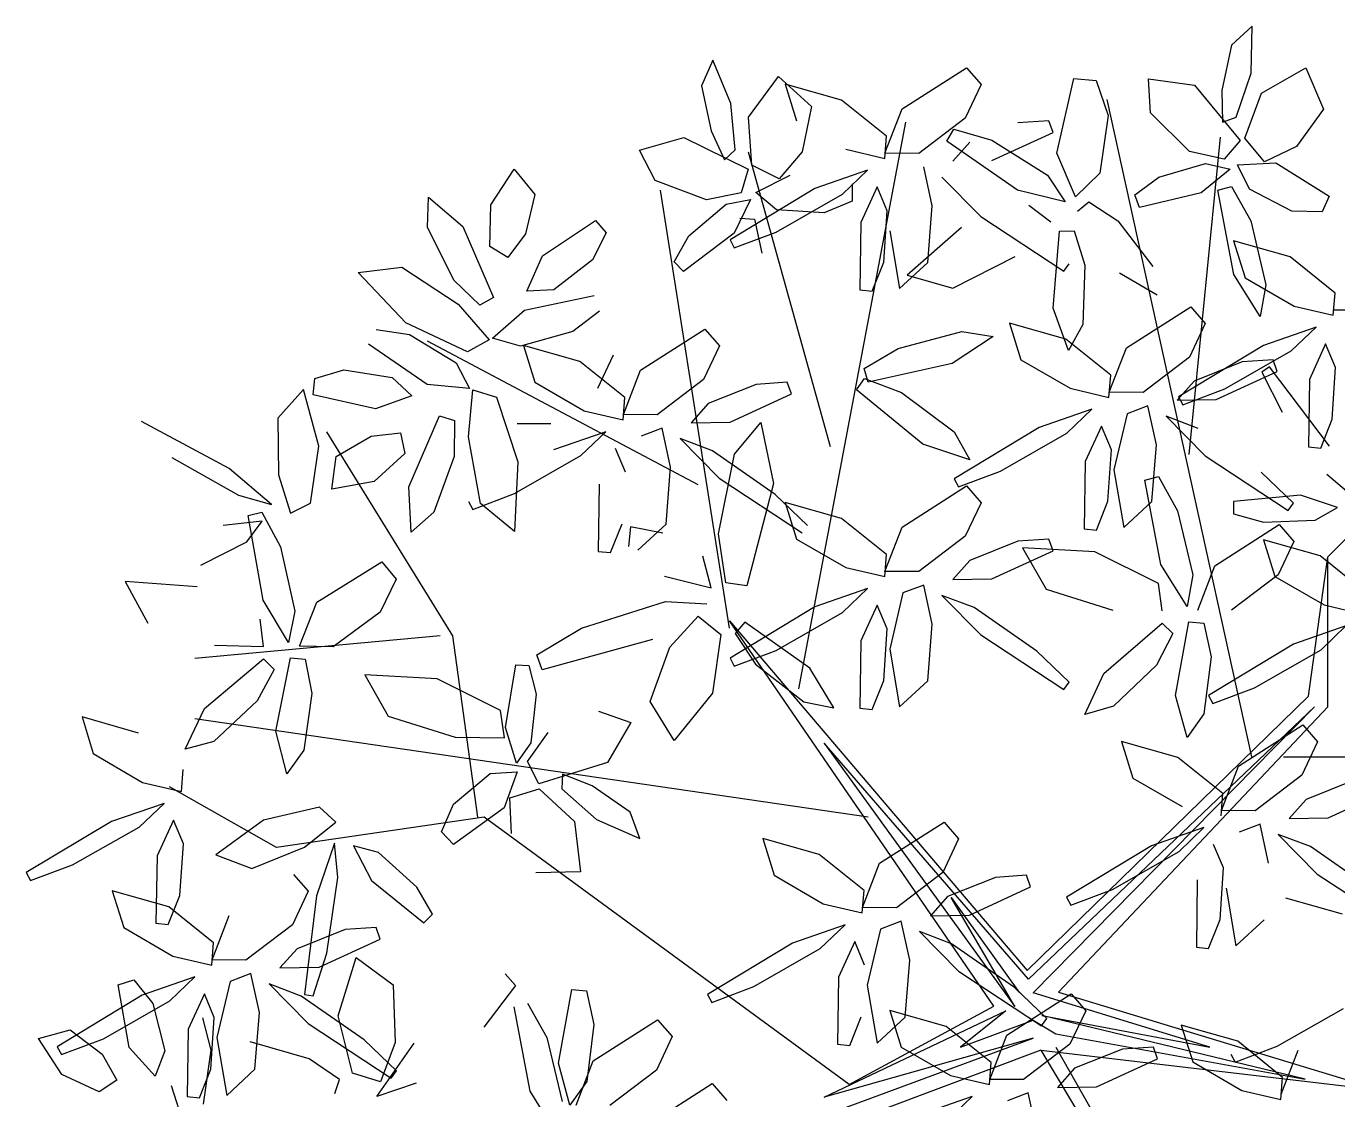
# Model space of a CAD drawing. Header units: millimetres. Extents: x -2870 to 30022, y 51 to 16914.
# Drawn here: x 14601 to 17709, y 3384 to 5927 of the extents above; entities that cross this region are included whole.
import ezdxf

# ---------------------------------------------------------------- set-up
doc = ezdxf.new("R2010")
doc.units = ezdxf.units.MM

msp = doc.modelspace()

# ---------------------------------------------------------------- linework, layer by layer
at = {"color": 62}
for p, q in [((17506.4, 5926.7), (17457.6, 5881.7)), ((17504.1, 5815.3), (17506.4, 5926.7)), ((17457.6, 5881.7), (17434.6, 5774.7)), ((16829.4, 5828.6), (16864, 5788.7)), ((17468.6, 5711), (17504.1, 5815.3)), ((17528.6, 5768.5), (17633.4, 5827.9)), ((17633.4, 5827.9), (17675.7, 5730.7)), ((16864, 5788.7), (16826.6, 5709.4)), ((17043.5, 5626), (17084.1, 5802.6)), ((17084.1, 5802.6), (17136.7, 5798.3)), ((17136.7, 5798.3), (17165.6, 5715.6)), ((17265.6, 5721.3), (17260.8, 5802.4)), ((17260.8, 5802.4), (17369.5, 5787.1)), ((17369.5, 5787.1), (17478.4, 5656.5)), ((17434.6, 5774.7), (17435.9, 5699.2)), ((17489.5, 5661.8), (17528.6, 5768.5)), ((17357.8, 5630.1), (17265.6, 5721.3)), ((17675.7, 5730.7), (17611.8, 5641.8)), ((17024.7, 5702.8), (16951.2, 5697.8)), ((17034.5, 5675.1), (17024.7, 5702.8)), ((17165.6, 5715.6), (17145.6, 5578.5)), ((17435.9, 5699.2), (17468.6, 5711)), ((16799.6, 5683.3), (16889.2, 5657.2)), ((16889.6, 5608.6), (17034.5, 5675.1)), ((17535.8, 5605.8), (17489.5, 5661.8)), ((16950.1, 5538.7), (16783, 5654.6)), ((16889.2, 5657.2), (17021.6, 5574)), ((17440.4, 5611.7), (17357.8, 5630.1)), ((17478.4, 5656.5), (17440.4, 5611.7)), ((17611.8, 5641.8), (17535.8, 5605.8)), ((17088.2, 5522.9), (17043.5, 5626)), ((17285.3, 5569), (17396.3, 5601.8)), ((17396.3, 5601.8), (17454, 5588.6)), ((17471.8, 5598.4), (17562.8, 5602.9)), ((17500.1, 5540.8), (17471.8, 5598.4)), ((17562.8, 5602.9), (17688.8, 5524.5)), ((16771, 5569.4), (16863.6, 5475.7)), ((17021.6, 5574), (17063.7, 5511.2)), ((17145.6, 5578.5), (17088.2, 5522.9)), ((17228.8, 5527.2), (17285.3, 5569)), ((17454, 5588.6), (17385.9, 5531.9)), ((17063.7, 5511.2), (16950.1, 5538.7)), ((17425.4, 5538.7), (17457.4, 5547.5)), ((17463.4, 5338.9), (17425.4, 5538.7)), ((17457.4, 5547.5), (17503, 5466.1)), ((17600.8, 5488.4), (17500.1, 5540.8)), ((17029, 5462.4), (16977.4, 5502.4)), ((17092.7, 5488.4), (17119.7, 5510.9)), ((17119.7, 5510.9), (17188.4, 5465.5)), ((17239.1, 5497.6), (17228.8, 5527.2)), ((17385.9, 5531.9), (17239.1, 5497.6)), ((17688.8, 5524.5), (17672.1, 5487)), ((16863.6, 5475.7), (17060.2, 5346.3)), ((17672.1, 5487), (17600.8, 5488.4)), ((17034.5, 5259.1), (17049.7, 5441.5)), ((17049.7, 5441.5), (17084.9, 5442)), ((17084.9, 5442), (17109.6, 5360.8)), ((17188.4, 5465.5), (17270.9, 5357.4)), ((17503, 5466.1), (17539.2, 5314)), ((17596.5, 5380.3), (17462.6, 5418.2)), ((17462.6, 5418.2), (17489.6, 5331.2)), ((16796.7, 5306.2), (16944.8, 5381.4)), ((17060.2, 5346.3), (17072.8, 5363.6)), ((17109.6, 5360.8), (17105.4, 5220.2)), ((17281.7, 5289.4), (17192.3, 5341.8)), ((17525.2, 5239.6), (17463.4, 5338.9)), ((17489.6, 5331.2), (17606.3, 5263.7)), ((17539.2, 5314), (17525.2, 5239.6)), ((17070.9, 5158.7), (17034.5, 5259.1)), ((17208.3, 5164.8), (17360.9, 5262.4)), ((17360.9, 5262.4), (17395.5, 5222.5)), ((17064.9, 5185.6), (16931.1, 5223.5)), ((16931.1, 5223.5), (16958.1, 5136.6)), ((17395.5, 5222.5), (17358.2, 5143.2)), ((16893, 5192), (16795.5, 5127.5)), ((16818.3, 5203.9), (16893, 5192)), ((17105.4, 5220.2), (17070.9, 5158.7)), ((17658, 5214), (17533.5, 5170.7)), ((17599, 5157.5), (17658, 5214)), ((17171.3, 5100.2), (17064.9, 5185.6)), ((17167.9, 5060), (17208.3, 5164.8)), ((17533.5, 5170.7), (17332, 5048.9)), ((16958.1, 5136.6), (17074.8, 5069.1)), ((17358.2, 5143.2), (17247.9, 5059.4)), ((17482.8, 5131.6), (17368.9, 5086.2)), ((17441.5, 5067.6), (17599, 5157.5)), ((17556.3, 5136.6), (17482.8, 5131.6)), ((17566, 5108.9), (17556.3, 5136.6)), ((17167.1, 5047.6), (17171.3, 5100.2)), ((17421.1, 5042.4), (17566, 5108.9)), ((17547.3, 5119.9), (17529.6, 5107.7)), ((17529.6, 5107.7), (17577.4, 5013)), ((17074.8, 5069.1), (17167.1, 5047.6)), ((17368.9, 5086.2), (17328.5, 5040.8)), ((17342.3, 5030.1), (17441.5, 5067.6)), ((17642.3, 5090.1), (17640, 4930.7)), ((17247.9, 5059.4), (17167.9, 5060)), ((17328.5, 5040.8), (17421.1, 5042.4)), ((17332, 5048.9), (17342.3, 5030.1)), ((17126.4, 5019.4), (17001.9, 4976.1)), ((17067.5, 4962.9), (17126.4, 5019.4)), ((17210.2, 5009), (17178.9, 4876.2)), ((17259.5, 5027.8), (17210.2, 5009)), ((17279.8, 4935.2), (17259.5, 5027.8)), ((17001.9, 4976.1), (16800.5, 4854.3)), ((17149.2, 4979.8), (17110.7, 4895.5)), ((17172.8, 4923.7), (17149.2, 4979.8)), ((17378.9, 4974.3), (17302.5, 5003.2)), ((17302.5, 5003.2), (17395.2, 4909.5)), ((16910, 4873), (17067.5, 4962.9)), ((17164.8, 4801.4), (17172.8, 4923.7)), ((17269.1, 4800.8), (17279.8, 4935.2)), ((17640, 4930.7), (17669.2, 4927.6)), ((17110.7, 4895.5), (17108.5, 4736)), ((17395.2, 4909.5), (17591.8, 4780)), ((16810.8, 4835.4), (16910, 4873)), ((17178.9, 4876.2), (17202.3, 4739.1)), ((17252.3, 4851.6), (17284.3, 4860.5)), ((17290.3, 4651.9), (17252.3, 4851.6)), ((17284.3, 4860.5), (17329.9, 4779.1)), ((17604.4, 4797.4), (17527.8, 4870.8)), ((16829.4, 4837.8), (16864, 4797.8)), ((16864, 4797.8), (16826.6, 4718.6)), ((17137.7, 4732.9), (17164.8, 4801.4)), ((17202.3, 4739.1), (17269.1, 4800.8)), ((17621, 4815.8), (17462.1, 4801.2)), ((17462.1, 4801.2), (17462.1, 4771.8)), ((17591.8, 4780), (17604.4, 4797.4)), ((17329.9, 4779.1), (17366.1, 4627)), ((17462.1, 4771.8), (17533.1, 4752.1)), ((17533.1, 4752.1), (17655.6, 4757)), ((17108.5, 4736), (17137.7, 4732.9)), ((17418.1, 4648.7), (17570.8, 4746.3)), ((17570.8, 4746.3), (17605.4, 4706.4)), ((16951.2, 4706.9), (16837.4, 4661.6)), ((17024.7, 4712), (16951.2, 4706.9)), ((17034.5, 4684.3), (17024.7, 4712)), ((17667.3, 4672.5), (17533.5, 4710.4)), ((17533.5, 4710.4), (17560.5, 4623.5)), ((17605.4, 4706.4), (17568, 4627.1)), ((16889.6, 4617.7), (17034.5, 4684.3)), ((17133.7, 4681.4), (16962.5, 4691.3)), ((16962.5, 4691.3), (17017.9, 4593.5)), ((17284.3, 4606.8), (17133.7, 4681.4)), ((17352.1, 4552.6), (17290.3, 4651.9)), ((17377.7, 4543.9), (17418.1, 4648.7)), ((16796.9, 4616.2), (16889.6, 4617.7)), ((17293.2, 4542.2), (17284.3, 4606.8)), ((17366.1, 4627), (17352.1, 4552.6)), ((17568, 4627.1), (17457.7, 4543.3)), ((17017.9, 4593.5), (17176.4, 4543.3)), ((17154.6, 4393.2), (17293.3, 4512.7)), ((17293.3, 4512.7), (17318.7, 4488.4)), ((17325.1, 4341.7), (17356.8, 4516)), ((17356.8, 4516), (17391.9, 4513.2)), ((17391.9, 4513.2), (17409, 4432.7)), ((16863.6, 4484.8), (17060.2, 4355.4)), ((17318.7, 4488.4), (17279.4, 4413.2)), ((16579.2, 4470.9), (16576.9, 4311.4)), ((16647.4, 4451.6), (16670.7, 4314.4)), ((17604.3, 4463), (17402.9, 4341.2)), ((17512.4, 4359.9), (17669.9, 4449.7)), ((17409, 4432.7), (17392.1, 4297.7)), ((17110.3, 4296.1), (17154.6, 4393.2)), ((17279.4, 4413.2), (17177.9, 4315.9)), ((16606.1, 4308.3), (16633.2, 4376.8)), ((16670.7, 4314.4), (16737.6, 4376.2)), ((17060.2, 4355.4), (17072.8, 4372.8)), ((17413.2, 4322.3), (17512.4, 4359.9)), ((17352.3, 4241.7), (17325.1, 4341.7)), ((17402.9, 4341.2), (17413.2, 4322.3)), ((16576.9, 4311.4), (16606.1, 4308.3)), ((17177.9, 4315.9), (17110.3, 4296.1)), ((17392.1, 4297.7), (17352.3, 4241.7)), ((17474, 4174), (17626.7, 4271.6)), ((17626.7, 4271.6), (17661.2, 4231.6)), ((17330.7, 4194.8), (17196.9, 4232.7)), ((17196.9, 4232.7), (17223.8, 4145.7)), ((17661.2, 4231.6), (17623.9, 4152.4)), ((17437.1, 4109.4), (17330.7, 4194.8)), ((17433.6, 4069.1), (17474, 4174)), ((17223.8, 4145.7), (17340.6, 4078.2)), ((17623.9, 4152.4), (17513.6, 4068.6)), ((17432.9, 4056.8), (17437.1, 4109.4)), ((17634.7, 4095.4), (17594.2, 4050)), ((16623.6, 3944), (16776.2, 4041.5)), ((16776.2, 4041.5), (16810.8, 4001.6)), ((17513.6, 4068.6), (17433.6, 4069.1)), ((17392.2, 4028.6), (17267.7, 3985.2)), ((17333.2, 3972), (17392.2, 4028.6)), ((17525.3, 4037), (17476, 4018.1)), ((17545.6, 3944.4), (17525.3, 4037)), ((17644.7, 3983.5), (17568.3, 4012.4)), ((17568.3, 4012.4), (17660.9, 3918.6)), ((16810.8, 4001.6), (16773.5, 3922.3)), ((17267.7, 3985.2), (17066.3, 3863.4)), ((17438.5, 3932.9), (17414.9, 3988.9)), ((16586.6, 3879.3), (16480.3, 3964.8)), ((17175.7, 3882.2), (17333.2, 3972)), ((16583.2, 3839.1), (16623.6, 3944)), ((16773.5, 3922.3), (16663.2, 3838.6)), ((16898.1, 3910.7), (16784.2, 3865.3)), ((16836.4, 3821.5), (16981.3, 3888)), ((16971.6, 3915.7), (16898.1, 3910.7)), ((16981.3, 3888), (16971.6, 3915.7)), ((16582.4, 3826.8), (16586.6, 3879.3)), ((16784.2, 3865.3), (16743.8, 3819.9)), ((17066.3, 3863.4), (17076.5, 3844.6)), ((17076.5, 3844.6), (17175.7, 3882.2)), ((16490.1, 3848.2), (16582.4, 3826.8)), ((16663.2, 3838.6), (16583.2, 3839.1)), ((16541.7, 3798.5), (16417.3, 3755.2)), ((16482.8, 3742), (16541.7, 3798.5)), ((16674.8, 3806.9), (16625.5, 3788.1)), ((16695.2, 3714.4), (16674.8, 3806.9)), ((16743.8, 3819.9), (16836.4, 3821.5)), ((16625.5, 3788.1), (16594.2, 3655.3)), ((16794.2, 3753.5), (16717.8, 3782.4)), ((16717.8, 3782.4), (16810.5, 3688.6)), ((16564.5, 3758.9), (16526, 3674.6)), ((16588.1, 3702.9), (16564.5, 3758.9)), ((16943.1, 3649.9), (16794.2, 3753.5)), ((16684.5, 3579.9), (16695.2, 3714.4)), ((16526, 3674.6), (16523.8, 3515.2)), ((16810.5, 3688.6), (17007.1, 3559.2)), ((16594.2, 3655.3), (16617.6, 3518.2)), ((17019.7, 3576.6), (16943.1, 3649.9)), ((16924.8, 3537), (17077.4, 3634.6)), ((17077.4, 3634.6), (17112, 3594.7)), ((16553, 3512.1), (16580.1, 3580.6)), ((16617.6, 3518.2), (16684.5, 3579.9)), ((16781.5, 3557.8), (16647.6, 3595.7)), ((16647.6, 3595.7), (16674.6, 3508.8)), ((17007.1, 3559.2), (17019.7, 3576.6)), ((17112, 3594.7), (17074.7, 3515.4)), ((16887.8, 3472.4), (16781.5, 3557.8)), ((16523.8, 3515.2), (16553, 3512.1)), ((16884.4, 3432.2), (16924.8, 3537)), ((17074.7, 3515.4), (16964.4, 3431.6)), ((16674.6, 3508.8), (16791.3, 3441.3)), ((17199.3, 3503.8), (17085.4, 3458.4)), ((17272.8, 3508.8), (17199.3, 3503.8)), ((17282.5, 3481.1), (17272.8, 3508.8)), ((16883.6, 3419.8), (16887.8, 3472.4)), ((17085.4, 3458.4), (17045, 3413)), ((17137.6, 3414.5), (17282.5, 3481.1)), ((16227, 3422.3), (16261.5, 3382.3)), ((16791.3, 3441.3), (16883.6, 3419.8)), ((16964.4, 3431.6), (16884.4, 3432.2)), ((16842.9, 3391.6), (16718.5, 3348.3)), ((16784, 3335), (16842.9, 3391.6)), ((16976, 3400), (16926.7, 3381.2)), ((16996.4, 3307.4), (16976, 3400)), ((17045, 3413), (17137.6, 3414.5))]:
    msp.add_line(p, q, dxfattribs=at)
at = {"color": 60}
for p, q in [((16228, 5846.7), (16201.7, 5785.8)), ((16271.2, 5744), (16228, 5846.7)), ((16676.7, 5731), (16829.4, 5828.6)), ((16201.7, 5785.8), (16224.3, 5678.7)), ((16312.7, 5711.2), (16384.2, 5808.1)), ((16384.2, 5808.1), (16462.4, 5736.5)), ((16533.4, 5751.8), (16399.6, 5789.7)), ((16399.6, 5789.7), (16426.5, 5702.8)), ((16639.8, 5666.4), (16533.4, 5751.8)), ((16281.2, 5634.3), (16271.2, 5744)), ((16462.4, 5736.5), (16440.2, 5629.3)), ((16636.3, 5626.2), (16676.7, 5731)), ((16320.3, 5597.8), (16312.7, 5711.2)), ((16826.6, 5709.4), (16716.3, 5625.6)), ((16054.2, 5633.2), (16159.7, 5663.5)), ((16159.7, 5663.5), (16312.3, 5588.5)), ((16224.3, 5678.7), (16256.1, 5610.2)), ((16635.6, 5613.8), (16639.8, 5666.4)), ((16783, 5654.6), (16799.6, 5683.3)), ((16091.6, 5561.1), (16054.2, 5633.2)), ((16256.1, 5610.2), (16281.2, 5634.3)), ((16440.2, 5629.3), (16385.4, 5565.6)), ((16543.3, 5635.3), (16635.6, 5613.8)), ((16837.4, 5652.4), (16796.9, 5607)), ((16385.4, 5565.6), (16320.3, 5597.8)), ((16716.3, 5625.6), (16636.3, 5626.2)), ((15701.9, 5503.4), (15757.4, 5588.5)), ((15757.4, 5588.5), (15806.5, 5528)), ((16312.3, 5588.5), (16295.8, 5532.1)), ((16329.9, 5532.7), (16411.2, 5573.8)), ((16594.9, 5585.6), (16470.4, 5542.3)), ((16535.9, 5529.1), (16594.9, 5585.6)), ((16748.3, 5501.4), (16728, 5594)), ((16212.9, 5515.3), (16091.6, 5561.1)), ((16470.4, 5542.3), (16269, 5420.5)), ((16558.2, 5553.4), (16558.2, 5512.4)), ((16617.7, 5546), (16579.2, 5461.7)), ((16641.2, 5489.9), (16617.7, 5546)), ((15551.8, 5450.8), (15554.6, 5522.2)), ((15554.6, 5522.2), (15636, 5452.1)), ((15699.8, 5405.4), (15701.9, 5503.4)), ((15806.5, 5528), (15784.2, 5434.9)), ((16171.5, 5430), (16259.6, 5505.1)), ((16295.8, 5532.1), (16212.9, 5515.3)), ((16259.6, 5505.1), (16317.7, 5516.6)), ((16317.7, 5516.6), (16278.5, 5437)), ((16379.2, 5491.7), (16329.9, 5532.7)), ((16378.5, 5439.2), (16535.9, 5529.1)), ((16558.2, 5512.4), (16492.5, 5484.8)), ((16292.3, 5472.4), (16327.3, 5469.6)), ((16492.5, 5484.8), (16379.2, 5491.7)), ((16633.2, 5367.7), (16641.2, 5489.9)), ((16737.6, 5367), (16748.3, 5501.4)), ((15614.5, 5324.9), (15551.8, 5450.8)), ((15636, 5452.1), (15708.4, 5283.9)), ((15824.5, 5383), (15950.1, 5467)), ((15950.1, 5467), (15975.8, 5437.5)), ((16327.3, 5469.6), (16344.5, 5389.1)), ((16579.2, 5461.7), (16576.9, 5302.2)), ((16647.4, 5442.4), (16670.7, 5305.3)), ((16817.6, 5450), (16688.6, 5337.1)), ((15784.2, 5434.9), (15742.4, 5378.7)), ((15975.8, 5437.5), (15942.7, 5373.7)), ((16137, 5368.9), (16171.5, 5430)), ((16278.5, 5437), (16158.4, 5346)), ((16269, 5420.5), (16279.2, 5401.6)), ((16279.2, 5401.6), (16378.5, 5439.2)), ((15742.4, 5378.7), (15699.8, 5405.4)), ((15787.8, 5299), (15824.5, 5383)), ((15387.4, 5343.5), (15490.9, 5356.3)), ((15490.9, 5356.3), (15624.8, 5268.3)), ((15942.7, 5373.7), (15851.4, 5302.6)), ((16158.4, 5346), (16137, 5368.9)), ((16606.1, 5299.1), (16633.2, 5367.7)), ((16670.7, 5305.3), (16737.6, 5367)), ((15500.8, 5224.2), (15387.4, 5343.5)), ((15675.9, 5265.8), (15614.5, 5324.9)), ((16688.6, 5337.1), (16796.7, 5306.2)), ((15781.8, 5254.3), (15946.8, 5289.3)), ((15851.4, 5302.6), (15787.8, 5299)), ((16576.9, 5302.2), (16606.1, 5299.1)), ((15624.8, 5268.3), (15698.3, 5183.9)), ((15708.4, 5283.9), (15675.9, 5265.8)), ((15706.4, 5187.8), (15781.8, 5254.3)), ((15647.2, 5155.2), (15500.8, 5224.2)), ((15959.3, 5252.2), (15896.6, 5203.4)), ((15430.6, 5208.1), (15509.1, 5196.2)), ((15509.1, 5196.2), (15620.1, 5129.8)), ((15896.6, 5203.4), (15772.1, 5168.6)), ((16056.6, 5111.7), (16209.3, 5209.3)), ((16209.3, 5209.3), (16243.8, 5169.4)), ((16667.2, 5163.5), (16818.3, 5203.9)), ((15551.2, 5077.9), (15412.3, 5173.6)), ((15698.3, 5183.9), (15647.2, 5155.2)), ((15772.1, 5168.6), (15706.4, 5187.8)), ((15913.3, 5132.6), (15779.4, 5170.5)), ((15779.4, 5170.5), (15806.4, 5083.5)), ((16243.8, 5169.4), (16206.5, 5090.1)), ((16587.1, 5115.7), (16667.2, 5163.5)), ((15620.1, 5129.8), (15651.4, 5068.9)), ((16019.7, 5047.1), (15913.3, 5132.6)), ((15992.3, 5147.8), (15955, 5068.5)), ((15284.8, 5092.6), (15353.9, 5112.5)), ((15353.9, 5112.5), (15468.3, 5095.1)), ((16016.2, 5006.9), (16056.6, 5111.7)), ((16596.8, 5083.9), (16587.1, 5115.7)), ((16795.5, 5127.5), (16596.8, 5083.9)), ((15281.1, 5053.6), (15284.8, 5092.6)), ((15468.3, 5095.1), (15514.6, 5051.5)), ((15651.4, 5068.9), (15551.2, 5077.9)), ((15806.4, 5083.5), (15923.1, 5016)), ((16206.5, 5090.1), (16096.2, 5006.3)), ((16331.1, 5078.5), (16217.3, 5033.1)), ((16404.6, 5083.5), (16331.1, 5078.5)), ((16414.4, 5055.8), (16404.6, 5083.5)), ((16569, 5065.4), (16587.9, 5092.7)), ((16587.9, 5092.7), (16675.1, 5059.5)), ((15258.5, 5066.2), (15197.4, 4998.7)), ((15294.1, 4931.7), (15258.5, 5066.2)), ((15428.5, 5020.3), (15281.1, 5053.6)), ((15514.6, 5051.5), (15428.5, 5020.3)), ((15649.1, 4954.3), (15659.7, 5065.7)), ((15659.7, 5065.7), (15715.8, 5048.4)), ((15715.8, 5048.4), (15766.4, 4894.7)), ((16015.5, 4994.6), (16019.7, 5047.1)), ((16269.4, 4989.3), (16414.4, 5055.8)), ((16726.3, 4936.5), (16569, 5065.4)), ((16675.1, 5059.5), (16800.4, 4965.9)), ((15923.1, 5016), (16015.5, 4994.6)), ((16096.2, 5006.3), (16016.2, 5006.9)), ((16217.3, 5033.1), (16176.8, 4987.7)), ((15081.7, 4879.1), (14874.2, 4990.2)), ((15197.4, 4998.7), (15198.9, 4863.8)), ((15508, 4836), (15580.3, 5004.3)), ((15580.3, 5004.3), (15615.7, 4993.1)), ((15615.7, 4993.1), (15615.1, 4907.9)), ((15844.7, 4984.7), (15764.7, 4985.3)), ((16107.9, 4974.7), (16058.6, 4955.9)), ((16128.2, 4882.2), (16107.9, 4974.7)), ((16176.8, 4987.7), (16269.4, 4989.3)), ((16279.4, 4913.2), (16342.4, 4988.3)), ((16342.4, 4988.3), (16371.7, 4844)), ((15335.7, 4907.4), (15418.5, 4955.4)), ((15418.5, 4955.4), (15488.1, 4963.7)), ((15488.1, 4963.7), (15498, 4914.4)), ((15677.4, 4796.6), (15649.1, 4954.3)), ((15974.8, 4966.3), (15850.3, 4923)), ((15915.8, 4909.8), (15974.8, 4966.3)), ((16227.2, 4921.3), (16150.8, 4950.1)), ((16150.8, 4950.1), (16243.5, 4856.4)), ((16800.4, 4965.9), (16837.3, 4899.9)), ((15274.9, 4796.7), (15294.1, 4931.7)), ((15498, 4914.4), (15425.5, 4848.5)), ((16021.1, 4870.7), (15997.5, 4926.7)), ((16376.1, 4817.7), (16227.2, 4921.3)), ((16241.8, 4724.1), (16279.4, 4913.2)), ((16837.3, 4899.9), (16726.3, 4936.5)), ((14946.2, 4905.6), (15103.8, 4815.9)), ((15325.5, 4830.2), (15335.7, 4907.4)), ((15615.1, 4907.9), (15566.9, 4775.8)), ((15766.4, 4894.7), (15758, 4730.3)), ((15758.3, 4819.9), (15915.8, 4909.8)), ((16117.5, 4747.7), (16128.2, 4882.2)), ((15182.5, 4794.1), (15081.7, 4879.1)), ((15198.9, 4863.8), (15227.5, 4773.5)), ((16243.5, 4856.4), (16440.1, 4727)), ((16800.5, 4854.3), (16810.8, 4835.4)), ((15425.5, 4848.5), (15325.5, 4830.2)), ((15513.1, 4728.7), (15508, 4836)), ((15659.1, 4782.4), (15758.3, 4819.9)), ((15959.1, 4842.4), (15956.8, 4682.9)), ((16371.7, 4844), (16309, 4600.9)), ((16676.7, 4740.2), (16829.4, 4837.8)), ((15103.8, 4815.9), (15182.5, 4794.1)), ((15227.5, 4773.5), (15274.9, 4796.7)), ((15648.9, 4801.2), (15659.1, 4782.4)), ((15758, 4730.3), (15677.4, 4796.6)), ((16452.7, 4744.4), (16376.1, 4817.7)), ((16533.4, 4761), (16399.6, 4798.9)), ((16399.6, 4798.9), (16426.5, 4711.9)), ((15127.1, 4767.5), (15159.2, 4775.9)), ((15162.4, 4567.3), (15127.1, 4767.5)), ((15159.2, 4775.9), (15203.7, 4693.9)), ((15566.9, 4775.8), (15513.1, 4728.7)), ((16639.8, 4675.6), (16533.4, 4761)), ((15160, 4754.3), (15067.9, 4744.4)), ((15123.8, 4705.4), (15160, 4754.3)), ((15986, 4679.9), (16013.1, 4748.4)), ((16033.4, 4740.9), (16028, 4694.3)), ((16109.7, 4726.1), (16033.4, 4740.9)), ((16050.6, 4686), (16117.5, 4747.7)), ((16636.3, 4635.3), (16676.7, 4740.2)), ((15014.6, 4649.9), (15123.8, 4705.4)), ((15203.7, 4693.9), (15237.8, 4541.3)), ((16258.7, 4608.6), (16241.8, 4724.1)), ((16426.5, 4711.9), (16543.3, 4644.4)), ((16826.6, 4718.6), (16716.3, 4634.8)), ((15956.8, 4682.9), (15986, 4679.9)), ((16224.1, 4596.4), (16204.7, 4671.8)), ((16635.6, 4623), (16639.8, 4675.6)), ((15290.1, 4562.3), (15444.1, 4657.7)), ((15444.1, 4657.7), (15478.1, 4617.4)), ((16543.3, 4644.4), (16635.6, 4623)), ((16716.3, 4634.8), (16636.3, 4635.3)), ((16837.4, 4661.6), (16796.9, 4616.2)), ((15006.1, 4598.9), (14835.1, 4611.2)), ((14835.1, 4611.2), (14889.2, 4512.7)), ((15478.1, 4617.4), (15439.7, 4538.6)), ((16113.8, 4623.8), (16224.1, 4596.4)), ((16309, 4600.9), (16258.7, 4608.6)), ((16728, 4603.2), (16678.7, 4584.3)), ((16748.3, 4510.6), (16728, 4603.2)), ((16594.9, 4594.8), (16470.4, 4551.4)), ((16535.9, 4538.2), (16594.9, 4594.8)), ((16678.7, 4584.3), (16647.4, 4451.6)), ((16847.4, 4549.7), (16771, 4578.6)), ((16771, 4578.6), (16863.6, 4484.8)), ((15222.8, 4467.2), (15162.4, 4567.3)), ((15237.8, 4541.3), (15222.8, 4467.2)), ((15248.3, 4458), (15290.1, 4562.3)), ((15439.7, 4538.6), (15328.3, 4456.4)), ((15917.2, 4501), (16116.1, 4564)), ((16116.1, 4564), (16214, 4558.9)), ((16470.4, 4551.4), (16269, 4429.6)), ((16617.7, 4555.1), (16579.2, 4470.9)), ((16641.2, 4499.1), (16617.7, 4555.1)), ((16996.2, 4446.2), (16847.4, 4549.7)), ((15163.7, 4457.5), (15155.8, 4522.3)), ((16126.2, 4456), (16193.3, 4529.6)), ((16193.3, 4529.6), (16247.3, 4485.6)), ((16303.8, 4515.1), (16281, 4488.3)), ((16458.3, 4406.6), (16303.8, 4515.1)), ((16378.5, 4448.4), (16535.9, 4538.2)), ((16737.6, 4376.2), (16748.3, 4510.6)), ((15811.3, 4437.5), (15917.2, 4501)), ((16247.3, 4485.6), (16227.6, 4347.2)), ((16281, 4488.3), (16329.7, 4415.9)), ((16633.2, 4376.8), (16641.2, 4499.1)), ((15046.9, 4460.3), (15163.7, 4457.5)), ((15328.3, 4456.4), (15248.3, 4458)), ((16085, 4474.4), (15823.5, 4402.5)), ((16079.7, 4327.4), (16126.2, 4456)), ((16279.2, 4410.8), (16378.5, 4448.4)), ((17072.8, 4372.8), (16996.2, 4446.2)), ((15023.1, 4310.5), (15163.4, 4428.1)), ((15163.4, 4428.1), (15188.5, 4403.4)), ((15192.9, 4256.6), (15227, 4430.5)), ((15227, 4430.5), (15262, 4427.2)), ((15262, 4427.2), (15278, 4346.5)), ((15736.5, 4265.8), (15761.1, 4414.5)), ((15761.1, 4414.5), (15792.4, 4412.6)), ((15823.5, 4402.5), (15811.3, 4437.5)), ((16269, 4429.6), (16279.2, 4410.8)), ((16329.7, 4415.9), (16444, 4326.5)), ((15188.5, 4403.4), (15148.2, 4328.8)), ((15574.7, 4380.6), (15403.5, 4390.5)), ((15403.5, 4390.5), (15459, 4292.7)), ((15792.4, 4412.6), (15809.3, 4344.4)), ((16514.8, 4312.5), (16458.3, 4406.6)), ((15725.4, 4306), (15574.7, 4380.6)), ((15148.2, 4328.8), (15045.4, 4232.8)), ((15278, 4346.5), (15259.2, 4211.7)), ((15809.3, 4344.4), (15797, 4229.3)), ((16136.7, 4234.6), (16079.7, 4327.4)), ((16227.6, 4347.2), (16136.7, 4234.6)), ((16444, 4326.5), (16514.8, 4312.5)), ((14867.1, 4252.2), (14733.5, 4290.8)), ((14733.5, 4290.8), (14760, 4203.7)), ((14977.4, 4214), (15023.1, 4310.5)), ((15459, 4292.7), (15617.4, 4242.6)), ((15734.2, 4241.4), (15725.4, 4306)), ((15957.5, 4304.1), (16034.2, 4277.5)), ((15762.7, 4181.1), (15736.5, 4265.8)), ((16034.2, 4277.5), (15978.5, 4183)), ((15045.4, 4232.8), (14977.4, 4214)), ((15218.6, 4156.2), (15192.9, 4256.6)), ((15617.4, 4242.6), (15734.2, 4241.4)), ((15797, 4229.3), (15762.7, 4181.1)), ((15789.3, 4184.8), (15838, 4254)), ((14760, 4203.7), (14876.4, 4135.6)), ((15259.2, 4211.7), (15218.6, 4156.2)), ((14968.6, 4113.7), (14973.1, 4166.2)), ((15816, 4132.5), (15789.3, 4184.8)), ((15978.5, 4183), (15816, 4132.5)), ((14876.4, 4135.6), (14968.6, 4113.7)), ((15613.9, 4083.9), (15700.9, 4156.8)), ((15700.9, 4156.8), (15764.9, 4160.9)), ((15764.9, 4160.9), (15734.1, 4075.2)), ((15871.8, 4155.4), (15870.1, 4120.7)), ((15942, 4127.6), (15871.8, 4155.4)), ((15747.2, 4098.9), (15816.7, 4120.2)), ((15816.7, 4120.2), (15900.2, 4043.2)), ((15870.1, 4120.7), (15952.9, 4047.9)), ((16032, 4065.3), (15942, 4127.6)), ((14927.8, 4085.7), (14803, 4043)), ((14868.5, 4029.4), (14927.8, 4085.7)), ((15296, 4077.1), (15163.1, 4046.3)), ((15334.8, 4041.3), (15296, 4077.1)), ((15585.2, 4018.7), (15613.9, 4083.9)), ((15734.1, 4075.2), (15613.4, 3988.9)), ((15751.3, 4014.9), (15747.2, 4098.9)), ((14803, 4043), (14601, 3922.3)), ((14950.3, 4045.9), (14911.4, 3961.9)), ((14973.6, 3989.8), (14950.3, 4045.9)), ((15163.1, 4046.3), (15050.6, 3964.4)), ((15260.8, 3982), (15334.8, 4041.3)), ((15900.2, 4043.2), (15914.9, 3923.6)), ((15952.9, 4047.9), (16054.9, 4003)), ((16054.9, 4003), (16032, 4065.3)), ((14710.5, 3940.4), (14868.5, 4029.4)), ((15613.4, 3988.9), (15585.2, 4018.7)), ((14964.9, 3867.5), (14973.6, 3989.8)), ((15135.6, 3931.9), (15260.8, 3982)), ((15331.8, 3991.9), (15288.9, 3867.2)), ((15339.8, 3910.6), (15331.8, 3991.9)), ((15435.6, 3969.2), (15377, 3985.3)), ((15377, 3985.3), (15419.5, 3903)), ((16480.3, 3964.8), (16346.4, 4002.7)), ((16346.4, 4002.7), (16373.4, 3915.7)), ((14911.4, 3961.9), (14908.3, 3802.4)), ((15050.6, 3964.4), (15135.6, 3931.9)), ((15526.8, 3887.3), (15435.6, 3969.2)), ((14601, 3922.3), (14611.1, 3903.4)), ((14611.1, 3903.4), (14710.5, 3940.4)), ((15234.8, 3917.7), (15269.4, 3877.8)), ((15914.9, 3923.6), (15808.8, 3921.8)), ((15313.1, 3731.2), (15339.8, 3910.6)), ((15419.5, 3903), (15543.5, 3802.6)), ((15564, 3823.7), (15526.8, 3887.3)), ((16373.4, 3915.7), (16490.1, 3848.2)), ((14938.8, 3840.9), (14805, 3878.8)), ((14805, 3878.8), (14831.9, 3791.9)), ((14937.5, 3799.1), (14964.9, 3867.5)), ((15269.4, 3877.8), (15232, 3798.5)), ((15288.9, 3867.2), (15260.2, 3633.6)), ((15045.2, 3755.5), (14938.8, 3840.9)), ((15543.5, 3802.6), (15564, 3823.7)), ((14908.3, 3802.4), (14937.5, 3799.1)), ((15041.7, 3715.3), (15082.1, 3820.1)), ((15232, 3798.5), (15121.7, 3714.7)), ((14831.9, 3791.9), (14948.7, 3724.4)), ((15356.6, 3786.9), (15242.8, 3741.5)), ((15295, 3697.6), (15439.9, 3764.2)), ((15430.1, 3791.9), (15356.6, 3786.9)), ((15439.9, 3764.2), (15430.1, 3791.9)), ((15041, 3702.9), (15045.2, 3755.5)), ((15242.8, 3741.5), (15202.3, 3696.1)), ((15281.4, 3630), (15313.1, 3731.2)), ((16417.3, 3755.2), (16215.8, 3633.4)), ((16325.3, 3652.1), (16482.8, 3742)), ((14948.7, 3724.4), (15041, 3702.9)), ((15121.7, 3714.7), (15041.7, 3715.3)), ((15340.6, 3582.7), (15382.8, 3721.1)), ((15382.8, 3721.1), (15470.4, 3656.3)), ((15000.3, 3674.7), (14875.8, 3631.4)), ((14941.3, 3618.1), (15000.3, 3674.7)), ((15133.4, 3683.1), (15084.1, 3664.3)), ((15153.7, 3590.5), (15133.4, 3683.1)), ((15202.3, 3696.1), (15295, 3697.6)), ((15736, 3682.3), (15760.4, 3654.4)), ((14818.5, 3656.2), (14855.8, 3667.9)), ((14844.8, 3507.5), (14818.5, 3656.2)), ((14855.8, 3667.9), (14900.9, 3611.9)), ((15084.1, 3664.3), (15052.8, 3531.5)), ((15252.8, 3629.6), (15176.4, 3658.5)), ((15176.4, 3658.5), (15269, 3564.8)), ((15470.4, 3656.3), (15475.2, 3519.6)), ((15760.4, 3654.4), (15685.9, 3555.9)), ((15862.4, 3470.8), (15894.1, 3645.1)), ((15894.1, 3645.1), (15929.2, 3642.2)), ((15929.2, 3642.2), (15946.4, 3561.8)), ((16226.1, 3614.6), (16325.3, 3652.1)), ((14875.8, 3631.4), (14674.4, 3509.6)), ((14783.9, 3528.3), (14941.3, 3618.1)), ((14900.9, 3611.9), (14929.2, 3499.7)), ((15023.1, 3635.1), (14984.6, 3550.8)), ((15046.6, 3579), (15023.1, 3635.1)), ((15401.6, 3526.1), (15252.8, 3629.6)), ((15260.2, 3633.6), (15281.4, 3630)), ((15789.1, 3613), (15834.7, 3531.6)), ((16215.8, 3633.4), (16226.1, 3614.6)), ((15018.8, 3578.2), (15038.2, 3501.2)), ((15038.6, 3456.7), (15046.6, 3579)), ((15143, 3456.1), (15153.7, 3590.5)), ((15373.9, 3447), (15340.6, 3582.7)), ((15795.2, 3404.4), (15757.1, 3604.2)), ((14629.7, 3528.8), (14704.8, 3549.4)), ((14704.8, 3549.4), (14781.1, 3491.5)), ((14984.6, 3550.8), (14982.3, 3391.3)), ((15269, 3564.8), (15465.6, 3435.3)), ((15946.4, 3561.8), (15929.4, 3426.8)), ((15944.6, 3475.9), (16097.3, 3573.5)), ((16097.3, 3573.5), (16131.9, 3533.6)), ((14685.3, 3443.7), (14629.7, 3528.8)), ((14684.7, 3490.7), (14783.9, 3528.3)), ((15052.8, 3531.5), (15076.1, 3394.3)), ((15271.4, 3480.9), (15132, 3521.1)), ((15478.2, 3452.7), (15401.6, 3526.1)), ((15432.2, 3391.4), (15520.3, 3517.9)), ((15475.2, 3519.6), (15440.4, 3426.3)), ((15834.7, 3531.6), (15870.9, 3379.5)), ((16131.9, 3533.6), (16094.5, 3454.3)), ((14674.4, 3509.6), (14684.7, 3490.7)), ((14781.1, 3491.5), (14815.7, 3430.6)), ((14906.9, 3440.1), (14844.8, 3507.5)), ((14929.2, 3499.7), (14906.9, 3440.1)), ((15038.2, 3501.2), (15020, 3373.2)), ((15011.5, 3388.2), (15038.6, 3456.7)), ((15076.1, 3394.3), (15143, 3456.1)), ((15343.7, 3431.9), (15271.4, 3480.9)), ((15465.6, 3435.3), (15478.2, 3452.7)), ((15889.6, 3370.7), (15862.4, 3470.8)), ((15904.2, 3371.1), (15944.6, 3475.9)), ((16094.5, 3454.3), (15984.2, 3370.5)), ((14774.1, 3402.4), (14685.3, 3443.7)), ((14815.7, 3430.6), (14774.1, 3402.4)), ((15332.5, 3398.5), (15343.7, 3431.9)), ((15440.4, 3426.3), (15373.9, 3447)), ((15524.9, 3423.2), (15432.2, 3391.4)), ((15929.4, 3426.8), (15889.6, 3370.7)), ((16074.3, 3324.7), (16227, 3422.3)), ((14975.9, 3320.8), (14945.4, 3416.6)), ((14982.3, 3391.3), (15011.5, 3388.2)), ((15857, 3305.2), (15795.2, 3404.4))]:
    msp.add_line(p, q, dxfattribs=at)
at = {"color": 44}
for p, q in [((17506, 4196.4), (17163, 5753.5)), ((16432.2, 4357.5), (16685.7, 5699.8)), ((17356.9, 4912.3), (17431.4, 5664)), ((16506.8, 4930.2), (16312.9, 5628.2)), ((16268.1, 4500.7), (16104.1, 5538.7)), ((16193.6, 4840.7), (15552.2, 5180.7)), ((17686.2, 4669.6), (18041.1, 5024.4)), ((15611.9, 4482.8), (15313.6, 4966)), ((17640.2, 4339.6), (17686.2, 4669.6)), ((17686.2, 4314.7), (17686.2, 4669.6)), ((16894.5, 3605.8), (16268.1, 4518.6)), ((16268.1, 4518.6), (16972.9, 3689.8)), ((15582.1, 4482.8), (15000.4, 4429.1)), ((15671.6, 4053.2), (15611.9, 4482.8)), ((16972.9, 3689.8), (17640.2, 4339.6)), ((17653.9, 4314.5), (16976.4, 3669.6)), ((16987.3, 3637), (17653.9, 4314.5)), ((17047.4, 3638.7), (17686.2, 4314.7)), ((16596.2, 4053.2), (15000.4, 4285.9)), ((16976.4, 3669.6), (16492.5, 4228.3)), ((16492.5, 4228.3), (16943.9, 3605.1)), ((17580.6, 4196.4), (18490.3, 4196.4)), ((15194.3, 3981.6), (14940.8, 4124.8)), ((15686.5, 4053.2), (15194.3, 3981.6)), ((16551.7, 3419.7), (15686.5, 4053.2)), ((16943.9, 3605.1), (16793.3, 3863)), ((16793.3, 3863), (16954.8, 3637)), ((17406.2, 3508.1), (16987.3, 3637)), ((17047.4, 3638.7), (17804.3, 3408.9)), ((16551.7, 3419.7), (16894.5, 3605.8)), ((16492.5, 3389.9), (16922.8, 3594.2)), ((16922.8, 3594.2), (16814.9, 3508.1)), ((17008.4, 3583.4), (17406.2, 3508.1)), ((17632.2, 3432.7), (17008.4, 3583.4)), ((16814.9, 3508.1), (16987.3, 3572.5)), ((16987.3, 3572.5), (17040.9, 3540)), ((16170, 3228.4), (16987.3, 3529.7)), ((16987.3, 3529.7), (16492.5, 3389.9)), ((17040.9, 3540), (17632.2, 3432.7)), ((17005.4, 3501.2), (16137.3, 3176.1)), ((17005.4, 3501.2), (17371.8, 2889.9)), ((17005.4, 3501.2), (17789.4, 3408.9)), ((17040.9, 3508.1), (17385.1, 2905.9))]:
    msp.add_line(p, q, dxfattribs=at)
at = {"color": 64}
for p, q in [((17702.9, 5294.8), (17596.5, 5380.3)), ((17698.6, 5242.3), (17702.9, 5294.8)), ((17606.3, 5263.7), (17698.6, 5242.3)), ((17779.4, 5254.1), (17699.4, 5254.6)), ((17680.7, 5174.4), (17642.3, 5090.1)), ((17704.3, 5118.4), (17680.7, 5174.4)), ((17689.6, 4932.4), (17547.3, 5119.9)), ((17696.3, 4996.1), (17704.3, 5118.4)), ((17669.2, 4927.6), (17696.3, 4996.1)), ((17683.4, 4865.9), (17745.8, 4813.2)), ((17708.8, 4786.4), (17621, 4815.8)), ((17655.6, 4757), (17708.8, 4786.4)), ((17773.7, 4587.1), (17667.3, 4672.5)), ((17560.5, 4623.5), (17677.2, 4556)), ((17677.2, 4556), (17769.5, 4534.5)), ((17728.8, 4506.3), (17604.3, 4463)), ((17669.9, 4449.7), (17728.8, 4506.3)), ((17748.5, 4140.7), (17634.7, 4095.4)), ((17686.8, 4051.5), (17831.8, 4118.1)), ((17594.2, 4050), (17686.8, 4051.5)), ((17793.5, 3880), (17644.7, 3983.5)), ((17430.5, 3810.6), (17438.5, 3932.9)), ((17660.9, 3918.6), (17857.5, 3789.2)), ((17376.5, 3904.7), (17374.2, 3745.2)), ((17444.6, 3885.4), (17468, 3748.2)), ((17720.5, 3823.2), (17586.6, 3861.1)), ((17403.4, 3742.1), (17430.5, 3810.6)), ((17468, 3748.2), (17534.9, 3810)), ((17374.2, 3745.2), (17403.4, 3742.1)), ((17565.5, 3510.6), (17723, 3600.4)), ((17472.5, 3522.4), (17338.6, 3560.3)), ((17338.6, 3560.3), (17365.6, 3473.4)), ((17578.8, 3437), (17472.5, 3522.4)), ((17456.1, 3491.9), (17466.3, 3473)), ((17466.3, 3473), (17565.5, 3510.6)), ((17575.4, 3396.8), (17615.8, 3501.6)), ((17365.6, 3473.4), (17482.3, 3405.9)), ((17574.6, 3384.4), (17578.8, 3437)), ((17482.3, 3405.9), (17574.6, 3384.4))]:
    msp.add_line(p, q, dxfattribs=at)

doc.saveas('drawing.dxf')
